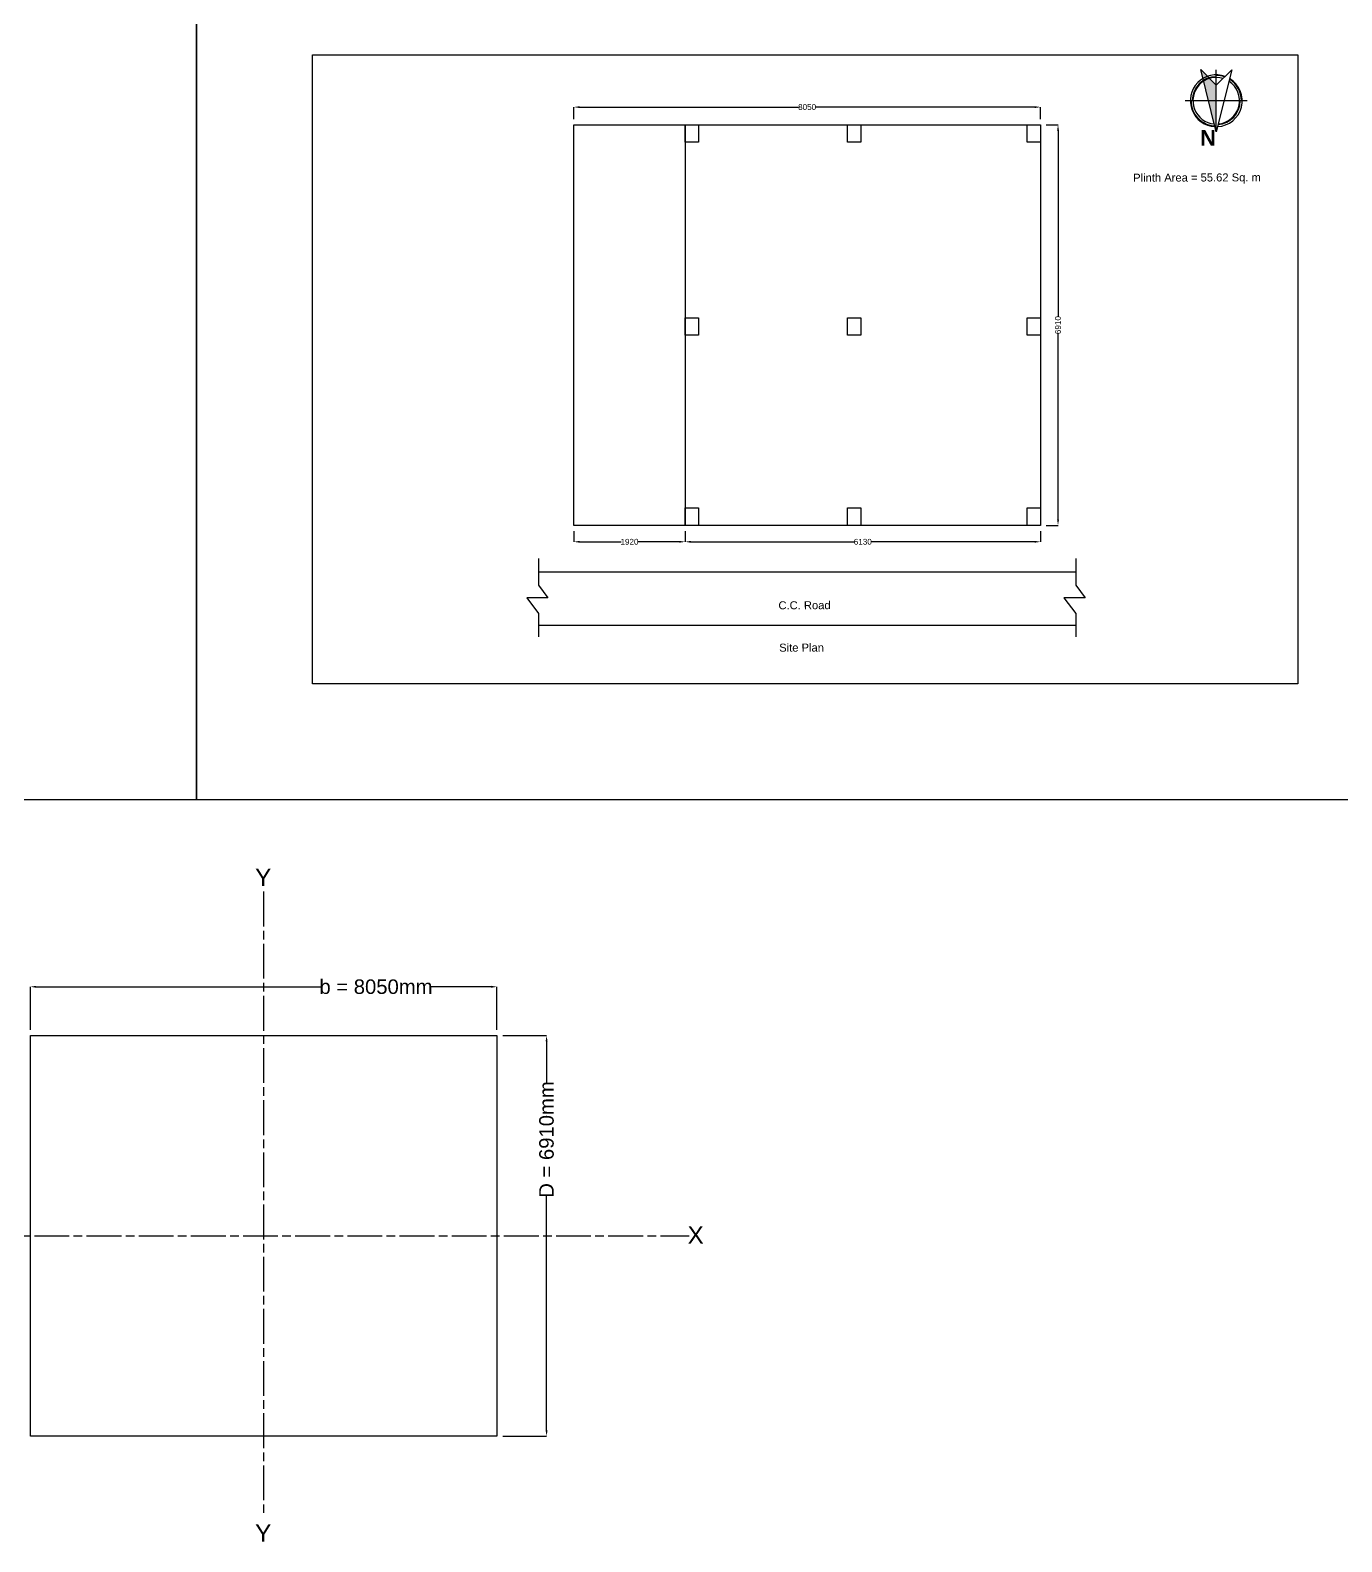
# Model space of a CAD drawing. Header units: millimetres. Extents: x 0 to 454357, y 0 to 194260.
# Drawn here: x 81133 to 103761, y 16897 to 42975 of the extents above; entities that cross this region are included whole.
import ezdxf

# ---------------------------------------------------------------- set-up
doc = ezdxf.new("R2010")
doc.units = ezdxf.units.MM
doc.linetypes.add('ACAD_ISO08W100', pattern=[36, 24, -3, 6, -3])
doc.styles.add('SANSSERIFBOLD', font='SASB____.pfb', dxfattribs={"height": 0.3})
doc.styles.get("Standard").update_dxf_attribs({"font": 'arial.ttf'})
doc.dimstyles.new('ISO-25', dxfattribs={"dimtxt": 100, "dimasz": 100, "dimexe": 1.25, "dimexo": 100, "dimgap": 1, "dimtad": 0, "dimdec": 0, "dimtxsty": 'Standard', "dimcen": 2.5, "dimadec": 0, "dimazin": 0, "dimtfac": 1, "dimtdec": 0, "dimtmove": 0, "dimatfit": 3, "dimfxl": 1, "dimarcsym": 0})

# ---------------------------------------------------------------- blocks, each defined once
blk = doc.blocks.new('*D41')
at = {"color": 0, "lineweight": -2, "transparency": 16777216}
for p, q in [((90512, 41443), (90512, 41650)), ((90612, 41649), (94387, 41649)), ((98462, 41649), (94687, 41649)), ((98562, 41443), (98562, 41650))]:
    blk.add_line(p, q, dxfattribs=at)
at = {"color": 0, "transparency": 16777216}
for points in [[(90612, 41665), (90612, 41632), (90512, 41649)], [(98462, 41665), (98462, 41632), (98562, 41649)]]:
    blk.add_solid(points, dxfattribs=at)
at = {"layer": 'Defpoints', "color": 0, "transparency": 16777216}
for p in [(98562, 41649), (90512, 41343), (98562, 41343)]:
    blk.add_point(p, dxfattribs=at)
at = {"color": 0, "transparency": 16777216, "insert": (94537, 41649), "char_height": 100, "attachment_point": 5}
blk.add_mtext('8050', dxfattribs=at)
blk = doc.blocks.new('*D39')
at = {"color": 0, "lineweight": -2, "transparency": 16777216}
for p, q in [((98662, 41343), (98867, 41343)), ((98865, 41243), (98865, 38038)), ((98865, 34533), (98865, 37737)), ((98662, 34433), (98867, 34433))]:
    blk.add_line(p, q, dxfattribs=at)
at = {"color": 0, "transparency": 16777216}
for points in [[(98849, 41243), (98882, 41243), (98865, 41343)], [(98849, 34533), (98882, 34533), (98865, 34433)]]:
    blk.add_solid(points, dxfattribs=at)
at = {"layer": 'Defpoints', "color": 0, "transparency": 16777216}
for p in [(98562, 41343), (98562, 34433), (98865, 34433)]:
    blk.add_point(p, dxfattribs=at)
at = {"color": 0, "transparency": 16777216, "insert": (98865, 37888), "char_height": 100, "attachment_point": 5, "rotation": 90}
blk.add_mtext('6910', dxfattribs=at)
blk = doc.blocks.new('*D42')
at = {"color": 0, "lineweight": -2, "transparency": 16777216}
for p, q in [((90512, 34333), (90512, 34148)), ((92432, 34333), (92432, 34148)), ((90612, 34149), (91326, 34149)), ((92332, 34149), (91617, 34149))]:
    blk.add_line(p, q, dxfattribs=at)
at = {"color": 0, "transparency": 16777216}
for points in [[(90612, 34166), (90612, 34133), (90512, 34149)], [(92332, 34166), (92332, 34133), (92432, 34149)]]:
    blk.add_solid(points, dxfattribs=at)
at = {"layer": 'Defpoints', "color": 0, "transparency": 16777216}
for p in [(90512, 34433), (92432, 34433), (92432, 34149)]:
    blk.add_point(p, dxfattribs=at)
at = {"color": 0, "transparency": 16777216, "insert": (91472, 34149), "char_height": 100, "attachment_point": 5}
blk.add_mtext('1920', dxfattribs=at)
blk = doc.blocks.new('*D43')
at = {"color": 0, "lineweight": -2, "transparency": 16777216}
for p, q in [((92432, 34333), (92432, 34148)), ((98562, 34333), (98562, 34148)), ((92532, 34149), (95346, 34149)), ((98462, 34149), (95647, 34149))]:
    blk.add_line(p, q, dxfattribs=at)
at = {"color": 0, "transparency": 16777216}
for points in [[(92532, 34166), (92532, 34133), (92432, 34149)], [(98462, 34166), (98462, 34133), (98562, 34149)]]:
    blk.add_solid(points, dxfattribs=at)
at = {"layer": 'Defpoints', "color": 0, "transparency": 16777216}
for p in [(92432, 34433), (98562, 34433), (98562, 34149)]:
    blk.add_point(p, dxfattribs=at)
at = {"color": 0, "transparency": 16777216, "insert": (95497, 34149), "char_height": 100, "attachment_point": 5}
blk.add_mtext('6130', dxfattribs=at)
blk = doc.blocks.new('*D53')
at = {"color": 0, "lineweight": -2, "transparency": 16777216}
for p, q in [((81135, 25730), (81135, 26473)), ((81235, 26472), (86144, 26472)), ((89085, 26472), (88052, 26472)), ((89185, 25730), (89185, 26473))]:
    blk.add_line(p, q, dxfattribs=at)
at = {"color": 0, "transparency": 16777216}
for points in [[(81235, 26489), (81235, 26455), (81135, 26472)], [(89085, 26489), (89085, 26455), (89185, 26472)]]:
    blk.add_solid(points, dxfattribs=at)
at = {"layer": 'Defpoints', "color": 0, "transparency": 16777216}
for p in [(89185, 26472), (81135, 25630), (89185, 25630)]:
    blk.add_point(p, dxfattribs=at)
at = {"color": 0, "transparency": 16777216, "insert": (87098, 26472), "char_height": 250, "width": 2555.53, "attachment_point": 5}
blk.add_mtext('b = 8050mm', dxfattribs=at)
blk = doc.blocks.new('*D54')
at = {"color": 0, "lineweight": -2, "transparency": 16777216}
for p, q in [((89285, 25630), (90042, 25630)), ((90041, 25530), (90041, 24818)), ((90041, 18820), (90041, 22857)), ((89285, 18720), (90042, 18720))]:
    blk.add_line(p, q, dxfattribs=at)
at = {"color": 0, "transparency": 16777216}
for points in [[(90025, 25530), (90058, 25530), (90041, 25630)], [(90025, 18820), (90058, 18820), (90041, 18720)]]:
    blk.add_solid(points, dxfattribs=at)
at = {"layer": 'Defpoints', "color": 0, "transparency": 16777216}
for p in [(89185, 25630), (89185, 18720), (90041, 18720)]:
    blk.add_point(p, dxfattribs=at)
at = {"color": 0, "transparency": 16777216, "insert": (90041, 23837), "char_height": 250, "width": 2186.83, "attachment_point": 5, "rotation": 90}
blk.add_mtext('D = 6910mm', dxfattribs=at)

msp = doc.modelspace()

# ---------------------------------------------------------------- linework, layer by layer
for p, q in [((101594.4, 41222.6), (101327.4, 42294.8)), ((101327.4, 42294.8), (101595.2, 42026.6)), ((101594.4, 41222.6), (101595.4, 42294.6)), ((101863.4, 42294.3), (101594.4, 41222.6)), ((101595.2, 42026.6), (101863.4, 42294.3)), ((102130.9, 41758.1), (101058.9, 41759.1)), ((92431.7, 41342.5), (92431.7, 34432.5)), ((89901.7, 33632.5), (99171.7, 33632.5)), ((89901.7, 32709.3), (99171.7, 32709.3))]:
    msp.add_line(p, q)
at = {"linetype": 'ACAD_ISO08W100', "ltscale": 25}
for p, q in [((85159.9, 28114.4), (85159.9, 17394.9)), ((77606.2, 22174.6), (92501.4, 22174.6))]:
    msp.add_line(p, q, dxfattribs=at)
for points in [[(63000, 29700), (63000, 44550), (84000, 44550), (84000, 29700), (63000, 29700)], [(84000, 29700), (84000, 44550), (105000, 44550), (105000, 29700), (84000, 29700)], [(86000, 31700), (86000, 42550), (103000, 42550), (103000, 31700)], [(90511.7, 41342.5), (98561.7, 41342.5), (98561.7, 34432.5), (90511.7, 34432.5)], [(92661.7, 41342.5), (92661.7, 41042.5), (92431.7, 41042.5), (92431.7, 41342.5)], [(95461.7, 41342.5), (95461.7, 41042.5), (95231.7, 41042.5), (95231.7, 41342.5)], [(98561.7, 41342.5), (98561.7, 41042.5), (98331.7, 41042.5), (98331.7, 41342.5)], [(92661.7, 38012.5), (92661.7, 37712.5), (92431.7, 37712.5), (92431.7, 38012.5)], [(95461.7, 38012.5), (95461.7, 37712.5), (95231.7, 37712.5), (95231.7, 38012.5)], [(98561.7, 38012.5), (98561.7, 37712.5), (98331.7, 37712.5), (98331.7, 38012.5)], [(92661.7, 34732.5), (92661.7, 34432.5), (92431.7, 34432.5), (92431.7, 34732.5)], [(95461.3, 34732.5), (95461.3, 34432.5), (95231.3, 34432.5), (95231.3, 34732.5)], [(98561.7, 34732.5), (98561.7, 34432.5), (98331.7, 34432.5), (98331.7, 34732.5)], [(81134.9, 18719.6), (81134.9, 25629.6), (89184.9, 25629.6), (89184.9, 18719.6)]]:
    msp.add_lwpolyline(points, close=True)
for points in [[(89901.7, 33862.5), (89901.7, 33402.5), (90062.1, 33179.8), (89697.9, 33179.8), (89901.7, 32910.3), (89901.7, 32508.3)], [(99171.7, 33862.5), (99171.7, 33402.5), (99332.1, 33179.8), (98967.9, 33179.8), (99171.7, 32910.3), (99171.7, 32508.3)]]:
    msp.add_lwpolyline(points)
for radius, start, end in [(446.7, 70.0518, 267.06355), (413.2, 89.9477, 179.9477), (402, 73.07321, 265.11644), (435.5, 70.74208, 89.9477), (446.7, 272.83186, 58.99107), (402, 274.77897, 57.04395), (435.5, 359.9477, 58.54361), (435.5, 179.9477, 269.9477), (413.2, 274.25059, 359.9477)]:
    msp.add_arc((101594.9, 41758.6), radius, start, end)
msp.add_solid([(101594.4, 41222.6), (101327.4, 42294.8), (101595.2, 42026.6)])

# ---------------------------------------------------------------- texts
at = {"style": 'SANSSERIFBOLD', "width": 1}
msp.add_text('N', height=268.6, rotation=180, dxfattribs=at).set_placement((101586.4, 41254.9))
for s, height, p in [('Plinth Area = 55.62 Sq. m', 138.039, (100162.1, 40361.7)), ('C.C. Road', 138.04, (94042, 32984.3)), ('Site Plan', 138.04, (94055.2, 32254)), ('Y', 300, (85013.9, 28209.5)), ('X', 300, (92474, 22037.7)), ('Y', 300, (85013.9, 16896.7))]:
    msp.add_text(s, height=height, rotation=0.17556).set_placement(p)

# ---------------------------------------------------------------- dimensions: what is measured, and where the dimension line sits
dim = msp.add_linear_dim(base=(98561.7, 41648.8), p1=(90511.7, 41342.5), p2=(98561.7, 41342.5), dimstyle='ISO-25')
dim.commit()
dim.dimension.update_dxf_attribs({"geometry": '*D41', "text_midpoint": (94536.7, 41648.8)})
dim = msp.add_linear_dim(base=(98865.5, 34432.5), p1=(98561.7, 41342.5), p2=(98561.7, 34432.5), angle=90, dimstyle='ISO-25')
dim.commit()
dim.dimension.update_dxf_attribs({"geometry": '*D39', "text_midpoint": (98865.5, 37887.5)})
for base, p1, p2, picture, middle in [((92431.7, 34149.4), (90511.7, 34432.5), (92431.7, 34432.5), '*D42', (91471.7, 34149.4)), ((98561.7, 34149.4), (92431.7, 34432.5), (98561.7, 34432.5), '*D43', (95496.7, 34149.4))]:
    dim = msp.add_linear_dim(base=base, p1=p1, p2=p2, dimstyle='ISO-25', override={"dimtmove": 1})
    dim.commit()
    dim.dimension.update_dxf_attribs({"geometry": picture, "text_midpoint": middle})
dim = msp.add_linear_dim(base=(89184.9, 26472.1), p1=(81134.9, 25629.6), p2=(89184.9, 25629.6), text='b = 8050mm', dimstyle='ISO-25', override={"dimtxt": 250})
dim.commit()
dim.dimension.update_dxf_attribs({"geometry": '*D53', "text_midpoint": (87097.7, 26472.1), "dimtype": 160})
dim = msp.add_linear_dim(base=(90041.2, 18719.6), p1=(89184.9, 25629.6), p2=(89184.9, 18719.6), angle=90, text='D = <>mm', dimstyle='ISO-25', override={"dimtxt": 250})
dim.commit()
dim.dimension.update_dxf_attribs({"geometry": '*D54', "text_midpoint": (90041.2, 23837.4), "dimtype": 160})

doc.saveas('drawing.dxf')
